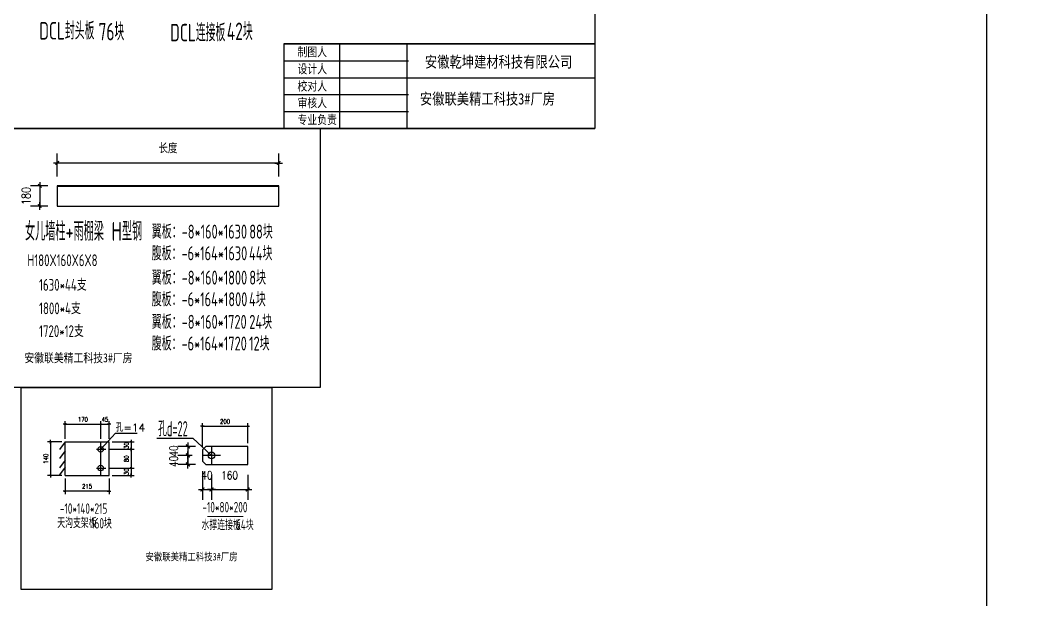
# Model space of a CAD drawing. Header units: millimetres. Extents: x 1471994 to 4527627, y -5186613 to -1927582.
# Drawn here: x 1485509 to 1495145, y -1981032 to -1975454 of the extents above; entities that cross this region are included whole.
import ezdxf
from ezdxf.enums import TextEntityAlignment as Align

# ---------------------------------------------------------------- set-up
doc = ezdxf.new("R2010")
doc.units = ezdxf.units.MM
doc.header["$LTSCALE"] = 1000
doc.header["$PDMODE"] = 34
doc.layers.add('钢架', color=7, linetype='Continuous', lineweight=25)
doc.styles.add('DIM_FONT', font='simplex.shx', dxfattribs={"width": 0.8, "bigfont": 'hztxt.shx'})
doc.styles.add('hz', font='gbenor.shx', dxfattribs={"width": 0.75, "height": 100, "bigfont": 'gbcbig.shx'})
doc.styles.get("Standard").update_dxf_attribs({"font": 'txt', "bigfont": 'gbcbig.shx'})
doc.styles.add('TSSD_Label', font='Tssdeng.shx', dxfattribs={"width": 0.7, "bigfont": 'hztxt.shx'})
doc.styles.add('图框', font='')
doc.styles.get('图框').set_extended_font_data('SimSun')
doc.dimstyles.new('WGH(1)', dxfattribs={"dimscale": 1.2, "dimtxt": 100, "dimasz": 0.5, "dimexe": 75, "dimexo": 75, "dimgap": 75, "dimtad": 1, "dimdec": 0, "dimzin": 0, "dimdsep": 46, "dimtxsty": 'DIM_FONT', "dimblk1": '_DIMX', "dimblk2": '_DIMX', "dimsah": 1, "dimcen": 0.09, "dimclrd": 3, "dimclre": 3, "dimclrt": 7, "dimadec": 0, "dimazin": 0, "dimtfac": 1, "dimtdec": 0, "dimtix": 1, "dimtmove": 2, "dimatfit": 3, "dimldrblk": '_DIMX', "dimfxl": 1, "dimtolj": 1, "dimtzin": 0, "dimarcsym": 0})

# ---------------------------------------------------------------- blocks, each defined once
blk = doc.blocks.new('_DIMX')
blk.add_line((-150, 0), (150, 0))
at = {"const_width": 50}
blk.add_lwpolyline([(-70, -70), (70, 70)], dxfattribs=at)
blk = doc.blocks.new('*D1264')
at = {"color": 3, "lineweight": -2}
for p, q in [((1485866.7, -1976959.2), (1485866.7, -1976739.2)), ((1487996.7, -1976959.2), (1487996.7, -1976739.2)), ((1487996.4, -1976829.2), (1485866.9, -1976829.2))]:
    blk.add_line(p, q, dxfattribs=at)
at = {"layer": 'Defpoints', "color": 0}
for p in [(1485866.7, -1976829.2), (1485866.7, -1977049.2), (1487996.7, -1977049.2)]:
    blk.add_point(p, dxfattribs=at)
at = {"color": 3, "lineweight": -2, "xscale": 0.24, "yscale": 0.24, "zscale": 0.24, "rotation": 180}
blk.add_blockref('_DIMX', (1485866.7, -1976829.2), dxfattribs=at)
at = {"color": 3, "lineweight": -2, "xscale": 0.24, "yscale": 0.24, "zscale": 0.24}
blk.add_blockref('_DIMX', (1487996.7, -1976829.2), dxfattribs=at)
at = {"color": 7, "lineweight": -3, "insert": (1486931.7, -1976693), "char_height": 84, "attachment_point": 5, "style": 'DIM_FONT'}
blk.add_mtext('\\A1;长度', dxfattribs=at)
blk = doc.blocks.new('*D1265')
at = {"color": 3, "lineweight": -2}
for p, q in [((1485776.7, -1977049.2), (1485609.2, -1977049.2)), ((1485699.2, -1977048.9), (1485699.2, -1977048.7)), ((1485699.2, -1977049.2), (1485699.2, -1977243.2)), ((1485776.7, -1977243.2), (1485609.2, -1977243.2)), ((1485699.2, -1977243.4), (1485699.2, -1977243.7))]:
    blk.add_line(p, q, dxfattribs=at)
at = {"layer": 'Defpoints', "color": 0}
for p in [(1485866.7, -1977049.2), (1485699.2, -1977243.2), (1485866.7, -1977243.2)]:
    blk.add_point(p, dxfattribs=at)
at = {"color": 3, "lineweight": -2, "xscale": 0.24, "yscale": 0.24, "zscale": 0.24}
for p, rotation in [((1485699.2, -1977049.2), 270), ((1485699.2, -1977243.2), 90)]:
    blk.add_blockref('_DIMX', p, dxfattribs=dict(at, rotation=rotation))
at = {"color": 7, "lineweight": -3, "insert": (1485567.2, -1977146.2), "char_height": 84, "attachment_point": 5, "rotation": 90, "style": 'DIM_FONT'}
blk.add_mtext('\\A1;180', dxfattribs=at)
blk = doc.blocks.new('*D1440')
at = {"color": 3, "lineweight": -2}
for p, q in [((1485942.8, -1979481.1), (1485942.8, -1979310.9)), ((1486284.8, -1979481.1), (1486284.8, -1979310.9)), ((1485942.9, -1979340.9), (1486284.7, -1979340.9))]:
    blk.add_line(p, q, dxfattribs=at)
at = {"layer": 'Defpoints', "color": 0}
for p in [(1486284.8, -1979340.9), (1485942.8, -1979511.1), (1486284.8, -1979511.1)]:
    blk.add_point(p, dxfattribs=at)
at = {"color": 3, "lineweight": -2, "xscale": 0.12, "yscale": 0.12, "zscale": 0.12, "rotation": 180}
blk.add_blockref('_DIMX', (1485942.8, -1979340.9), dxfattribs=at)
at = {"color": 3, "lineweight": -2, "xscale": 0.12, "yscale": 0.12, "zscale": 0.12}
blk.add_blockref('_DIMX', (1486284.8, -1979340.9), dxfattribs=at)
at = {"color": 7, "insert": (1486113.8, -1979295.9), "char_height": 42, "attachment_point": 5, "style": 'DIM_FONT'}
blk.add_mtext('\\A1;170', dxfattribs=at)
blk = doc.blocks.new('*D1441')
at = {"color": 3, "lineweight": -2}
for p, q in [((1486284.8, -1979481.1), (1486284.8, -1979310.9)), ((1486365.8, -1979481.1), (1486365.8, -1979310.9)), ((1486284.7, -1979340.9), (1486284.6, -1979340.9)), ((1486284.8, -1979340.9), (1486365.8, -1979340.9)), ((1486365.9, -1979340.9), (1486366, -1979340.9))]:
    blk.add_line(p, q, dxfattribs=at)
at = {"layer": 'Defpoints', "color": 0}
for p in [(1486365.8, -1979340.9), (1486284.8, -1979511.1), (1486365.8, -1979511.1)]:
    blk.add_point(p, dxfattribs=at)
at = {"color": 3, "lineweight": -2, "xscale": 0.12, "yscale": 0.12, "zscale": 0.12}
blk.add_blockref('_DIMX', (1486284.8, -1979340.9), dxfattribs=at)
at = {"color": 3, "lineweight": -2, "xscale": 0.12, "yscale": 0.12, "zscale": 0.12, "rotation": 180}
blk.add_blockref('_DIMX', (1486365.8, -1979340.9), dxfattribs=at)
at = {"color": 7, "insert": (1486325.3, -1979295.9), "char_height": 42, "attachment_point": 5, "style": 'DIM_FONT'}
blk.add_mtext('\\A1;45', dxfattribs=at)
blk = doc.blocks.new('*D1442')
at = {"color": 3, "lineweight": -2}
for p, q in [((1485912.8, -1979511.1), (1485772.5, -1979511.1)), ((1485802.5, -1979511.2), (1485802.5, -1979835)), ((1485912.8, -1979835.1), (1485772.5, -1979835.1))]:
    blk.add_line(p, q, dxfattribs=at)
at = {"layer": 'Defpoints', "color": 0}
for p in [(1485942.8, -1979511.1), (1485802.5, -1979835.1), (1485942.8, -1979835.1)]:
    blk.add_point(p, dxfattribs=at)
at = {"color": 3, "lineweight": -2, "xscale": 0.12, "yscale": 0.12, "zscale": 0.12}
for p, rotation in [((1485802.5, -1979511.1), 90), ((1485802.5, -1979835.1), 270)]:
    blk.add_blockref('_DIMX', p, dxfattribs=dict(at, rotation=rotation))
at = {"color": 7, "insert": (1485757.5, -1979673.1), "char_height": 42, "attachment_point": 5, "rotation": 90, "style": 'DIM_FONT'}
blk.add_mtext('\\A1;140', dxfattribs=at)
blk = doc.blocks.new('*D1443')
at = {"color": 3, "lineweight": -2}
for p, q in [((1486395.8, -1979511.1), (1486606.9, -1979511.1)), ((1486576.9, -1979511), (1486576.9, -1979510.8)), ((1486576.9, -1979511.1), (1486576.9, -1979583.1)), ((1486364.9, -1979583.1), (1486606.9, -1979583.1)), ((1486576.9, -1979583.2), (1486576.9, -1979583.3))]:
    blk.add_line(p, q, dxfattribs=at)
at = {"layer": 'Defpoints', "color": 0}
for p in [(1486365.8, -1979511.1), (1486334.9, -1979583.1), (1486576.9, -1979583.1)]:
    blk.add_point(p, dxfattribs=at)
at = {"color": 3, "lineweight": -2, "xscale": 0.12, "yscale": 0.12, "zscale": 0.12}
for p, rotation in [((1486576.9, -1979511.1), 270), ((1486576.9, -1979583.1), 90)]:
    blk.add_blockref('_DIMX', p, dxfattribs=dict(at, rotation=rotation))
at = {"color": 7, "insert": (1486531.9, -1979547.1), "char_height": 42, "attachment_point": 5, "rotation": 90, "style": 'DIM_FONT'}
blk.add_mtext('\\A1;30', dxfattribs=at)
blk = doc.blocks.new('*D1444')
at = {"color": 3, "lineweight": -2}
for p, q in [((1486364.9, -1979583.1), (1486606.9, -1979583.1)), ((1486576.9, -1979583.2), (1486576.9, -1979763)), ((1486364.9, -1979763.1), (1486606.9, -1979763.1))]:
    blk.add_line(p, q, dxfattribs=at)
at = {"layer": 'Defpoints', "color": 0}
for p in [(1486334.9, -1979583.1), (1486334.9, -1979763.1), (1486576.9, -1979763.1)]:
    blk.add_point(p, dxfattribs=at)
at = {"color": 3, "lineweight": -2, "xscale": 0.12, "yscale": 0.12, "zscale": 0.12}
for p, rotation in [((1486576.9, -1979583.1), 90), ((1486576.9, -1979763.1), 270)]:
    blk.add_blockref('_DIMX', p, dxfattribs=dict(at, rotation=rotation))
at = {"color": 7, "insert": (1486531.9, -1979673.1), "char_height": 42, "attachment_point": 5, "rotation": 90, "style": 'DIM_FONT'}
blk.add_mtext('\\A1;80', dxfattribs=at)
blk = doc.blocks.new('*D1445')
at = {"color": 3, "lineweight": -2}
for p, q in [((1486364.9, -1979763.1), (1486606.9, -1979763.1)), ((1486576.9, -1979763), (1486576.9, -1979762.8)), ((1486576.9, -1979763.1), (1486576.9, -1979835.1)), ((1486395.8, -1979835.1), (1486606.9, -1979835.1)), ((1486576.9, -1979835.2), (1486576.9, -1979835.3))]:
    blk.add_line(p, q, dxfattribs=at)
at = {"layer": 'Defpoints', "color": 0}
for p in [(1486334.9, -1979763.1), (1486365.8, -1979835.1), (1486576.9, -1979835.1)]:
    blk.add_point(p, dxfattribs=at)
at = {"color": 3, "lineweight": -2, "xscale": 0.12, "yscale": 0.12, "zscale": 0.12}
for p, rotation in [((1486576.9, -1979763.1), 270), ((1486576.9, -1979835.1), 90)]:
    blk.add_blockref('_DIMX', p, dxfattribs=dict(at, rotation=rotation))
at = {"color": 7, "insert": (1486531.9, -1979799.1), "char_height": 42, "attachment_point": 5, "rotation": 90, "style": 'DIM_FONT'}
blk.add_mtext('\\A1;30', dxfattribs=at)
blk = doc.blocks.new('*D1446')
at = {"color": 3, "lineweight": -2}
for p, q in [((1485942.8, -1979865.1), (1485942.8, -1980014.4)), ((1486365.8, -1979865.1), (1486365.8, -1980014.4)), ((1486365.7, -1979984.4), (1485942.9, -1979984.4))]:
    blk.add_line(p, q, dxfattribs=at)
at = {"layer": 'Defpoints', "color": 0}
for p in [(1485942.8, -1979835.1), (1486365.8, -1979835.1), (1485942.8, -1979984.4)]:
    blk.add_point(p, dxfattribs=at)
at = {"color": 3, "lineweight": -2, "xscale": 0.12, "yscale": 0.12, "zscale": 0.12, "rotation": 180}
blk.add_blockref('_DIMX', (1485942.8, -1979984.4), dxfattribs=at)
at = {"color": 3, "lineweight": -2, "xscale": 0.12, "yscale": 0.12, "zscale": 0.12}
blk.add_blockref('_DIMX', (1486365.8, -1979984.4), dxfattribs=at)
at = {"color": 7, "insert": (1486154.3, -1979939.4), "char_height": 42, "attachment_point": 5, "style": 'DIM_FONT'}
blk.add_mtext('\\A1;215', dxfattribs=at)
blk = doc.blocks.new('*D1447')
at = {"color": 3, "lineweight": -2}
for p, q in [((1487263.4, -1979557.7), (1487263.4, -1979330.6)), ((1487263.5, -1979360.6), (1487698.5, -1979360.6)), ((1487698.6, -1979525.1), (1487698.6, -1979330.6))]:
    blk.add_line(p, q, dxfattribs=at)
at = {"layer": 'Defpoints', "color": 0}
for p in [(1487698.6, -1979360.6), (1487263.4, -1979587.7), (1487698.6, -1979555.1)]:
    blk.add_point(p, dxfattribs=at)
at = {"color": 3, "lineweight": -2, "xscale": 0.12, "yscale": 0.12, "zscale": 0.12, "rotation": 180}
blk.add_blockref('_DIMX', (1487263.4, -1979360.6), dxfattribs=at)
at = {"color": 3, "lineweight": -2, "xscale": 0.12, "yscale": 0.12, "zscale": 0.12}
blk.add_blockref('_DIMX', (1487698.6, -1979360.6), dxfattribs=at)
at = {"color": 7, "insert": (1487481, -1979315.6), "char_height": 42, "attachment_point": 5, "style": 'DIM_FONT'}
blk.add_mtext('\\A1;200', dxfattribs=at)

msp = doc.modelspace()

# ---------------------------------------------------------------- linework, layer by layer
for p, q in [((1491038.6, -1975684.5), (1488046.1, -1975684.5)), ((1488046.1, -1975684.5), (1488046.1, -1976496.1)), ((1488046.1, -1975684.5), (1491038.6, -1975684.5)), ((1488046.1, -1975684.5), (1488046.1, -1976496.1)), ((1488046.1, -1975684.5), (1491038.6, -1975684.5)), ((1488580.3, -1975684.5), (1488580.3, -1976496.1)), ((1488580.3, -1975684.5), (1488580.3, -1976496.1)), ((1488598, -1975684.5), (1491038.6, -1975684.5)), ((1488598, -1975684.5), (1491038.6, -1975684.5)), ((1488598, -1975684.5), (1491038.6, -1975684.5)), ((1488598, -1975684.5), (1491038.6, -1975684.5)), ((1489231, -1976496.1), (1489231, -1975684.5)), ((1491038.6, -1975684.5), (1491038.6, -1976496.1)), ((1488046.1, -1975846.8), (1489246.5, -1975846.8)), ((1488046.1, -1975846.8), (1489246.5, -1975846.8)), ((1488046.1, -1976009.1), (1491038.6, -1976009.1)), ((1488046.1, -1976009.1), (1491038.6, -1976009.1)), ((1488046.1, -1976171.4), (1489246.5, -1976171.4)), ((1488046.1, -1976171.4), (1489246.5, -1976171.4)), ((1488046.1, -1976333.7), (1489246.5, -1976333.7)), ((1488046.1, -1976333.7), (1489246.5, -1976333.7)), ((1488046.1, -1976496.1), (1489246.5, -1976496.1)), ((1488046.1, -1976496.1), (1491038.6, -1976496.1)), ((1485942.8, -1979511.1), (1485890.4, -1979585.5)), ((1485942.8, -1979511.1), (1486365.8, -1979511.1)), ((1485942.8, -1979835.1), (1485942.8, -1979511.1)), ((1486427.6, -1979428), (1486284.8, -1979583.1)), ((1486284.8, -1979835.1), (1486284.8, -1979511.1)), ((1486365.8, -1979835.1), (1486365.8, -1979511.1)), ((1486427.6, -1979428), (1486636.3, -1979428)), ((1486823.7, -1979476.4), (1487169.7, -1979476.4)), ((1487169.7, -1979476.4), (1487350.4, -1979642.1)), ((1485942.8, -1979598.4), (1485890.4, -1979672.8)), ((1486243.7, -1979583.1), (1486334.9, -1979583.1)), ((1487296, -1979555.1), (1487263.4, -1979587.7)), ((1487263.4, -1979587.7), (1487263.4, -1979696.5)), ((1487698.6, -1979555.1), (1487296, -1979555.1)), ((1487350.4, -1979555.1), (1487350.4, -1979729.2)), ((1487698.6, -1979729.2), (1487698.6, -1979555.1)), ((1485942.8, -1979687.2), (1485890.4, -1979761.6)), ((1487437.5, -1979642.1), (1487263.4, -1979642.1)), ((1487263.4, -1979696.5), (1487296, -1979729.2)), ((1485942.8, -1979754.6), (1485890.4, -1979829)), ((1486243.7, -1979763.1), (1486334.9, -1979763.1)), ((1486284.8, -1979763.1), (1486316.3, -1979763.1)), ((1487263.4, -1979794.4), (1487263.4, -1980067.9)), ((1487296, -1979729.2), (1487698.6, -1979729.2)), ((1485942.8, -1979835.1), (1486365.8, -1979835.1)), ((1487350.4, -1979827.1), (1487350.4, -1980067.9)), ((1487350.4, -1979827.1), (1487350.4, -1980067.9)), ((1487263.1, -1979970), (1487262.9, -1979970)), ((1487263.4, -1979970), (1487350.4, -1979970)), ((1487350.7, -1979970), (1487351, -1979970)), ((1487350.7, -1979970), (1487698.3, -1979970))]:
    msp.add_line(p, q)
at = {"lineweight": -3}
for p, q in [((1487996.7, -1977049.2), (1485866.7, -1977049.2)), ((1487996.7, -1977049.2), (1485866.7, -1977049.2)), ((1485866.7, -1977049.2), (1485866.7, -1977243.2)), ((1487996.7, -1977055.2), (1485866.7, -1977055.2)), ((1487996.7, -1977239.2), (1487996.7, -1977049.2)), ((1487996.7, -1977243.2), (1487996.7, -1977049.2)), ((1485866.7, -1977243.2), (1487996.7, -1977243.2))]:
    msp.add_line(p, q, dxfattribs=at)
at = {"color": 3}
for p, q in [((1487198.1, -1979555.1), (1487026.1, -1979555.1)), ((1487124, -1979554.8), (1487124, -1979554.5)), ((1487124, -1979555.1), (1487124, -1979642.1)), ((1487165.5, -1979642.1), (1487026.1, -1979642.1)), ((1487165.5, -1979642.1), (1487026.1, -1979642.1)), ((1487124, -1979641.9), (1487124, -1979641.6)), ((1487124, -1979642.1), (1487124, -1979729.2)), ((1487124, -1979642.4), (1487124, -1979642.6)), ((1487198.1, -1979729.2), (1487026.1, -1979729.2)), ((1487124, -1979729.4), (1487124, -1979729.7)), ((1487698.6, -1979827.1), (1487698.6, -1980067.9))]:
    msp.add_line(p, q, dxfattribs=at)
for points in [[(1479708.2, -1968809.3), (1491038.6, -1968809.3), (1491038.6, -1976496.1), (1479708.2, -1976496.1)], [(1494808, -1975327), (1509959.5, -1975327), (1509959.5, -1988036.7), (1494808, -1988036.7)], [(1485296.8, -1976496.1), (1488396.2, -1976496.1), (1488396.2, -1978988.1), (1485296.8, -1978988.1)], [(1485520.2, -1978988.1), (1487930.4, -1978988.1), (1487930.4, -1980930.8), (1485520.2, -1980930.8)]]:
    msp.add_lwpolyline(points, close=True)
for centre, radius in [((1486284.8, -1979583.1), 27), ((1487350.4, -1979642.1), 32.6), ((1486284.8, -1979763.1), 27)]:
    msp.add_circle(centre, radius)
at = {"layer": '钢架', "lineweight": 13}
msp.add_line((1487313.6, -1980228), (1487654.3, -1980228), dxfattribs=at)

# ---------------------------------------------------------------- block references
at = {"color": 3, "xscale": 0.261119999922812, "yscale": 0.261119999922812, "zscale": 0.26112}
for p, rotation in [((1487124, -1979555.1), 270), ((1487124, -1979642.1), 90), ((1487124, -1979642.1), 270), ((1487124, -1979729.2), 90)]:
    msp.add_blockref('_DIMX', p, dxfattribs=dict(at, rotation=rotation))
at = {"xscale": 0.261119999922812, "yscale": 0.261119999922812, "zscale": 0.26112}
for p in [(1487263.4, -1979970), (1487698.6, -1979970)]:
    msp.add_blockref('_DIMX', p, dxfattribs=at)
at = {"xscale": 0.261119999922812, "yscale": 0.261119999922812, "zscale": 0.26112, "rotation": 180}
msp.add_blockref('_DIMX', (1487350.4, -1979970), dxfattribs=at)
msp.add_blockref('_DIMX', (1487350.4, -1979970), dxfattribs=at)

# ---------------------------------------------------------------- texts
at = {"style": '图框', "width": 0.8}
msp.add_text('安徽乾坤建材科技有限公司         ', height=108.206, dxfattribs=at).set_placement((1489403.4, -1975910.7))
msp.add_text('安徽乾坤建材科技有限公司         ', height=108.206, dxfattribs=at).set_placement((1489403.4, -1975910.7))
at = {"lineweight": -3, "style": 'TSSD_Label', "width": 0.7}
for s, p in [('H180X160X6X8', (1485580.5, -1977821.6)), ('1630*44支', (1485692, -1978057.8)), ('1800*4支', (1485692, -1978283.8)), ('1720*12支', (1485692, -1978503.1))]:
    msp.add_text(s, height=113.4, dxfattribs=at).set_placement(p)
at = {"insert": (1486429.9, -1979338.2), "char_height": 73.5, "attachment_point": 1}
msp.add_mtext_dynamic_manual_height_columns('孔=14', width=1506.743, gutter_width=12.5, heights=[336], dxfattribs=at).dxf.set("width", 904.046)
at = {"color": 7, "char_height": 78.34, "attachment_point": 5, "rotation": 90, "style": 'DIM_FONT'}
for insert in [(1486986.9, -1979598.6), (1486986.9, -1979699.5)]:
    msp.add_mtext('\\A1;40', dxfattribs=dict(at, insert=insert))
at = {"char_height": 78.34, "attachment_point": 5, "style": 'DIM_FONT'}
for s, insert in [('\\A1;40', (1487306.9, -1979832.9)), ('\\A1;160', (1487524.5, -1979832.9))]:
    msp.add_mtext(s, dxfattribs=dict(at, insert=insert))
for tag, p in [('制图人', (1488177.6, -1975812)), ('制图人', (1488177.6, -1975812)), ('设计人', (1488177.6, -1975976.2)), ('设计人', (1488177.6, -1975976.2)), ('校对人', (1488177.6, -1976141.7)), ('校对人', (1488177.6, -1976141.7)), ('审核人', (1488177.6, -1976301.9)), ('审核人', (1488177.6, -1976301.9)), ('专业负责', (1488177.6, -1976464.7)), ('专业负责', (1488177.6, -1976464.7))]:
    msp.add_attdef(tag, p, '', height=94.7)
at = {"style": '图框', "width": 0.8}
for p, height in [((1489355.6, -1976265.9), 108.21), ((1485551.5, -1978746.2), 86.57), ((1486714.9, -1980652.2), 72.14)]:
    msp.add_attdef('安徽联美精工科技3#厂房', p, '宣城市博远顺达', height=height, dxfattribs=at)
at = {"layer": '钢架', "lineweight": 13, "style": 'hz', "width": 0.654372}
msp.add_text('孔d=22', height=146.23, dxfattribs=at).set_placement((1486836.5, -1979457.9), (1487122.3, -1979457.9), align=Align.FIT)
at = {"layer": '钢架', "lineweight": 13, "style": 'hz', "width": 0.75}
for s, p in [('-10*80*200', (1487263.4, -1980190)), ('水撑连接板', (1487255.1, -1980360.4)), ('64块', (1487585.6, -1980359.2))]:
    msp.add_text(s, height=100.8, dxfattribs=at).set_placement(p)
at = {"layer": '钢架', "lineweight": 13, "attachment_point": 1, "style": 'hz'}
for s, insert, char_height, width in [('DCL封头板', (1485694.5, -1975473.5), 168, 983.576), ('76块', (1486264.5, -1975481.8), 168, 688.503), ('DCL连接板', (1486953.5, -1975490.8), 168, 983.576), ('42块', (1487498.1, -1975478.9), 168, 688.503), ('女儿墙柱+雨棚梁 H型钢', (1485557.5, -1977396.4), 180, 1210.156), ('翼板：-8*160*1630', (1486776.8, -1977422.2), 134.4, 1030.305), ('88块', (1487714.3, -1977422.3), 134.4, 550.803), ('腹板：-6*164*1630', (1486775.4, -1977630.4), 134.4, 1030.305), ('44块', (1487712.1, -1977630.7), 134.4, 550.803), ('翼板：-8*160*1800', (1486776.8, -1977864.6), 134.4, 1030.305), ('8块', (1487714.3, -1977864.8), 134.4, 550.803), ('腹板：-6*164*1800', (1486775.4, -1978072.8), 134.4, 1030.305), ('4块', (1487712.1, -1978073.1), 134.4, 550.803), ('翼板：-8*160*1720', (1486776.8, -1978289.8), 134.4, 1030.305), ('24块', (1487714.3, -1978290), 134.4, 550.803), ('腹板：-6*164*1720', (1486775.4, -1978498), 134.4, 1030.305), ('12块', (1487712.1, -1978498.3), 134.4, 550.803), ('-10*140*215', (1485892.9, -1980102.7), 100.8, 413.102), ('天沟支架板', (1485867.3, -1980239.6), 100.8, 413.102), ('160块', (1486193.9, -1980244.4), 100.8, 413.102)]:
    msp.add_mtext(s, dxfattribs=dict(at, insert=insert, char_height=char_height, width=width))

# ---------------------------------------------------------------- dimensions: what is measured, and where the dimension line sits
at = {"lineweight": -3}
for base, p1, p2, angle, text, picture, middle in [((1485866.7, -1976829.2), (1487996.7, -1977049.2), (1485866.7, -1977049.2), 180, '长度', '*D1264', (1486931.7, -1976693)), ((1485699.2, -1977243.2), (1485866.7, -1977049.2), (1485866.7, -1977243.2), 90, '180', '*D1265', (1485567.2, -1977146.2))]:
    dim = msp.add_linear_dim(base=base, p1=p1, p2=p2, angle=angle, text=text, dimstyle='WGH(1)', override={"dimtxt": 70, "dimasz": 0.2}, dxfattribs=at)
    dim.commit()
    dim.dimension.update_dxf_attribs({"geometry": picture, "text_midpoint": middle})
for base, p1, p2, text, picture, middle in [((1486284.8, -1979340.9), (1485942.8, -1979511.1), (1486284.8, -1979511.1), '170', '*D1440', (1486113.8, -1979295.9)), ((1486365.8, -1979340.9), (1486284.8, -1979511.1), (1486365.8, -1979511.1), '45', '*D1441', (1486325.3, -1979295.9)), ((1487698.6, -1979360.6), (1487263.4, -1979587.7), (1487698.6, -1979555.1), '200', '*D1447', (1487481, -1979315.6)), ((1485942.8, -1979984.4), (1486365.8, -1979835.1), (1485942.8, -1979835.1), '215', '*D1446', (1486154.3, -1979939.4))]:
    dim = msp.add_linear_dim(base=base, p1=p1, p2=p2, text=text, dimstyle='WGH(1)', override={"dimtxt": 35, "dimasz": 0.1, "dimexe": 25, "dimexo": 25, "dimgap": 20})
    dim.commit()
    dim.dimension.update_dxf_attribs({"geometry": picture, "text_midpoint": middle})
for base, p1, p2, text, picture, middle in [((1485802.5, -1979835.1), (1485942.8, -1979511.1), (1485942.8, -1979835.1), '140', '*D1442', (1485757.5, -1979673.1)), ((1486576.9, -1979583.1), (1486365.8, -1979511.1), (1486334.9, -1979583.1), '30', '*D1443', (1486531.9, -1979547.1)), ((1486576.9, -1979763.1), (1486334.9, -1979583.1), (1486334.9, -1979763.1), '80', '*D1444', (1486531.9, -1979673.1)), ((1486576.9, -1979835.1), (1486334.9, -1979763.1), (1486365.8, -1979835.1), '30', '*D1445', (1486531.9, -1979799.1))]:
    dim = msp.add_linear_dim(base=base, p1=p1, p2=p2, angle=90, text=text, dimstyle='WGH(1)', override={"dimtxt": 35, "dimasz": 0.1, "dimexe": 25, "dimexo": 25, "dimgap": 20})
    dim.commit()
    dim.dimension.update_dxf_attribs({"geometry": picture, "text_midpoint": middle})

doc.saveas('drawing.dxf')
